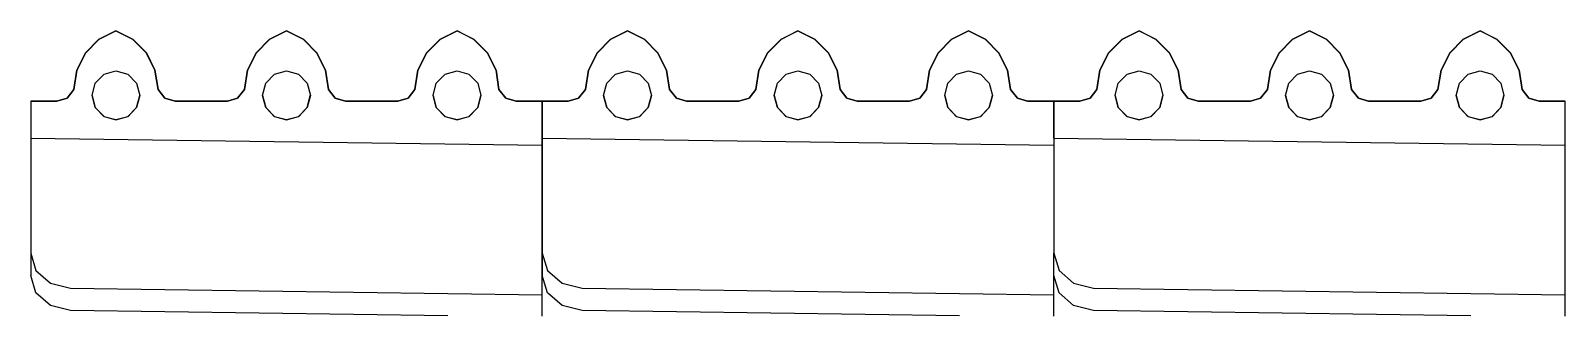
# Model space of a CAD drawing. Header units: millimetres. Extents: x -11840 to 12480, y -4119 to 5972.
# Drawn here: x -1420 to -107, y 5728 to 5972 of the extents above; entities that cross this region are included whole.
import ezdxf

# ---------------------------------------------------------------- set-up
doc = ezdxf.new("R2010")
doc.units = ezdxf.units.MM

msp = doc.modelspace()

# ---------------------------------------------------------------- linework, layer by layer
at = {"color": 253, "true_color": 0x999999}
for p, q in [((-1361.3, 5964.6), (-1346.8, 5971.9)), ((-1361.3, 5964.6), (-1346.8, 5971.9)), ((-1346.8, 5971.9), (-1332.3, 5964.6)), ((-1346.8, 5971.9), (-1332.3, 5964.6)), ((-1346.8, 5971.9), (-1346.8, 5971.8)), ((-1346.8, 5971.9), (-1346.8, 5971.8)), ((-1215.4, 5964.6), (-1201, 5971.9)), ((-1215.4, 5964.6), (-1201, 5971.9)), ((-1201, 5971.9), (-1186.5, 5964.6)), ((-1201, 5971.9), (-1186.5, 5964.6)), ((-1201, 5971.9), (-1201, 5971.8)), ((-1201, 5971.9), (-1201, 5971.8)), ((-1069.6, 5964.6), (-1055.1, 5971.9)), ((-1069.6, 5964.6), (-1055.1, 5971.9)), ((-1055.1, 5971.9), (-1040.7, 5964.6)), ((-1055.1, 5971.9), (-1040.7, 5964.6)), ((-1055.1, 5971.9), (-1055.1, 5971.8)), ((-1055.1, 5971.9), (-1055.1, 5971.8)), ((-923.8, 5964.6), (-909.3, 5971.9)), ((-923.8, 5964.6), (-909.3, 5971.9)), ((-909.3, 5971.9), (-894.8, 5964.6)), ((-909.3, 5971.9), (-894.8, 5964.6)), ((-909.3, 5971.9), (-909.3, 5971.8)), ((-909.3, 5971.9), (-909.3, 5971.8)), ((-777.9, 5964.6), (-763.5, 5971.9)), ((-777.9, 5964.6), (-763.5, 5971.9)), ((-763.5, 5971.9), (-749, 5964.6)), ((-763.5, 5971.9), (-749, 5964.6)), ((-763.5, 5971.9), (-763.5, 5971.8)), ((-763.5, 5971.9), (-763.5, 5971.8)), ((-632.1, 5964.6), (-617.6, 5971.9)), ((-632.1, 5964.6), (-617.6, 5971.9)), ((-617.6, 5971.9), (-603.2, 5964.6)), ((-617.6, 5971.9), (-603.2, 5964.6)), ((-617.6, 5971.9), (-617.6, 5971.8)), ((-617.6, 5971.9), (-617.6, 5971.8)), ((-486.3, 5964.6), (-471.8, 5971.9)), ((-486.3, 5964.6), (-471.8, 5971.9)), ((-471.8, 5971.9), (-457.3, 5964.6)), ((-471.8, 5971.9), (-457.3, 5964.6)), ((-471.8, 5971.9), (-471.8, 5971.8)), ((-471.8, 5971.9), (-471.8, 5971.8)), ((-340.4, 5964.6), (-326, 5971.9)), ((-340.4, 5964.6), (-326, 5971.9)), ((-326, 5971.9), (-311.5, 5964.6)), ((-326, 5971.9), (-311.5, 5964.6)), ((-326, 5971.9), (-326, 5971.8)), ((-326, 5971.9), (-326, 5971.8)), ((-194.6, 5964.6), (-180.1, 5971.9)), ((-194.6, 5964.6), (-180.1, 5971.9)), ((-180.1, 5971.9), (-165.7, 5964.6)), ((-180.1, 5971.9), (-165.7, 5964.6)), ((-180.1, 5971.9), (-180.1, 5971.8)), ((-180.1, 5971.9), (-180.1, 5971.8)), ((-1372.8, 5953), (-1361.3, 5964.6)), ((-1372.8, 5953), (-1361.3, 5964.6)), ((-1361.3, 5964.5), (-1372.8, 5952.9)), ((-1361.3, 5964.5), (-1372.8, 5952.9)), ((-1346.8, 5971.8), (-1361.3, 5964.5)), ((-1346.8, 5971.8), (-1361.3, 5964.5)), ((-1332.3, 5964.5), (-1346.8, 5971.8)), ((-1332.3, 5964.5), (-1346.8, 5971.8)), ((-1332.3, 5964.6), (-1320.8, 5953)), ((-1332.3, 5964.6), (-1320.8, 5953)), ((-1320.8, 5952.9), (-1332.3, 5964.5)), ((-1320.8, 5952.9), (-1332.3, 5964.5)), ((-1227, 5953), (-1215.4, 5964.6)), ((-1227, 5953), (-1215.4, 5964.6)), ((-1215.4, 5964.5), (-1227, 5952.9)), ((-1215.4, 5964.5), (-1227, 5952.9)), ((-1201, 5971.8), (-1215.4, 5964.5)), ((-1201, 5971.8), (-1215.4, 5964.5)), ((-1186.5, 5964.5), (-1201, 5971.8)), ((-1186.5, 5964.5), (-1201, 5971.8)), ((-1186.5, 5964.6), (-1175, 5953)), ((-1186.5, 5964.6), (-1175, 5953)), ((-1175, 5952.9), (-1186.5, 5964.5)), ((-1175, 5952.9), (-1186.5, 5964.5)), ((-1081.1, 5953), (-1069.6, 5964.6)), ((-1081.1, 5953), (-1069.6, 5964.6)), ((-1069.6, 5964.5), (-1081.1, 5952.9)), ((-1069.6, 5964.5), (-1081.1, 5952.9)), ((-1055.1, 5971.8), (-1069.6, 5964.5)), ((-1055.1, 5971.8), (-1069.6, 5964.5)), ((-1040.7, 5964.5), (-1055.1, 5971.8)), ((-1040.7, 5964.5), (-1055.1, 5971.8)), ((-1040.7, 5964.6), (-1029.1, 5953)), ((-1040.7, 5964.6), (-1029.1, 5953)), ((-1029.1, 5952.9), (-1040.7, 5964.5)), ((-1029.1, 5952.9), (-1040.7, 5964.5)), ((-935.3, 5953), (-923.8, 5964.6)), ((-935.3, 5953), (-923.8, 5964.6)), ((-923.8, 5964.5), (-935.3, 5952.9)), ((-923.8, 5964.5), (-935.3, 5952.9)), ((-909.3, 5971.8), (-923.8, 5964.5)), ((-909.3, 5971.8), (-923.8, 5964.5)), ((-894.8, 5964.5), (-909.3, 5971.8)), ((-894.8, 5964.5), (-909.3, 5971.8)), ((-894.8, 5964.6), (-883.3, 5953)), ((-894.8, 5964.6), (-883.3, 5953)), ((-883.3, 5952.9), (-894.8, 5964.5)), ((-883.3, 5952.9), (-894.8, 5964.5)), ((-789.5, 5953), (-777.9, 5964.6)), ((-789.5, 5953), (-777.9, 5964.6)), ((-777.9, 5964.5), (-789.5, 5952.9)), ((-777.9, 5964.5), (-789.5, 5952.9)), ((-763.5, 5971.8), (-777.9, 5964.5)), ((-763.5, 5971.8), (-777.9, 5964.5)), ((-749, 5964.5), (-763.5, 5971.8)), ((-749, 5964.5), (-763.5, 5971.8)), ((-749, 5964.6), (-737.5, 5953)), ((-749, 5964.6), (-737.5, 5953)), ((-737.5, 5952.9), (-749, 5964.5)), ((-737.5, 5952.9), (-749, 5964.5)), ((-643.6, 5953), (-632.1, 5964.6)), ((-643.6, 5953), (-632.1, 5964.6)), ((-632.1, 5964.5), (-643.6, 5952.9)), ((-632.1, 5964.5), (-643.6, 5952.9)), ((-617.6, 5971.8), (-632.1, 5964.5)), ((-617.6, 5971.8), (-632.1, 5964.5)), ((-603.2, 5964.5), (-617.6, 5971.8)), ((-603.2, 5964.5), (-617.6, 5971.8)), ((-603.2, 5964.6), (-591.6, 5953)), ((-603.2, 5964.6), (-591.6, 5953)), ((-591.6, 5952.9), (-603.2, 5964.5)), ((-591.6, 5952.9), (-603.2, 5964.5)), ((-497.8, 5953), (-486.3, 5964.6)), ((-497.8, 5953), (-486.3, 5964.6)), ((-486.3, 5964.5), (-497.8, 5952.9)), ((-486.3, 5964.5), (-497.8, 5952.9)), ((-471.8, 5971.8), (-486.3, 5964.5)), ((-471.8, 5971.8), (-486.3, 5964.5)), ((-457.3, 5964.5), (-471.8, 5971.8)), ((-457.3, 5964.5), (-471.8, 5971.8)), ((-457.3, 5964.6), (-445.8, 5953)), ((-457.3, 5964.6), (-445.8, 5953)), ((-445.8, 5952.9), (-457.3, 5964.5)), ((-445.8, 5952.9), (-457.3, 5964.5)), ((-352, 5953), (-340.4, 5964.6)), ((-352, 5953), (-340.4, 5964.6)), ((-340.4, 5964.5), (-352, 5952.9)), ((-340.4, 5964.5), (-352, 5952.9)), ((-326, 5971.8), (-340.4, 5964.5)), ((-326, 5971.8), (-340.4, 5964.5)), ((-311.5, 5964.5), (-326, 5971.8)), ((-311.5, 5964.5), (-326, 5971.8)), ((-311.5, 5964.6), (-300, 5953)), ((-311.5, 5964.6), (-300, 5953)), ((-300, 5952.9), (-311.5, 5964.5)), ((-300, 5952.9), (-311.5, 5964.5)), ((-206.1, 5953), (-194.6, 5964.6)), ((-206.1, 5953), (-194.6, 5964.6)), ((-194.6, 5964.5), (-206.1, 5952.9)), ((-194.6, 5964.5), (-206.1, 5952.9)), ((-180.1, 5971.8), (-194.6, 5964.5)), ((-180.1, 5971.8), (-194.6, 5964.5)), ((-165.7, 5964.5), (-180.1, 5971.8)), ((-165.7, 5964.5), (-180.1, 5971.8)), ((-165.7, 5964.6), (-154.1, 5953)), ((-165.7, 5964.6), (-154.1, 5953)), ((-154.1, 5952.9), (-165.7, 5964.5)), ((-154.1, 5952.9), (-165.7, 5964.5)), ((-1380.2, 5938.3), (-1372.8, 5953)), ((-1380.2, 5938.3), (-1372.8, 5953)), ((-1372.8, 5952.9), (-1380.2, 5938.2)), ((-1372.8, 5952.9), (-1380.2, 5938.2)), ((-1320.8, 5953), (-1313.4, 5938.3)), ((-1320.8, 5953), (-1313.4, 5938.3)), ((-1313.4, 5938.2), (-1320.8, 5952.9)), ((-1313.4, 5938.2), (-1320.8, 5952.9)), ((-1234.4, 5938.3), (-1227, 5953)), ((-1234.4, 5938.3), (-1227, 5953)), ((-1227, 5952.9), (-1234.4, 5938.2)), ((-1227, 5952.9), (-1234.4, 5938.2)), ((-1175, 5953), (-1167.5, 5938.3)), ((-1175, 5953), (-1167.5, 5938.3)), ((-1167.5, 5938.2), (-1175, 5952.9)), ((-1167.5, 5938.2), (-1175, 5952.9)), ((-1088.5, 5938.3), (-1081.1, 5953)), ((-1088.5, 5938.3), (-1081.1, 5953)), ((-1081.1, 5952.9), (-1088.5, 5938.2)), ((-1081.1, 5952.9), (-1088.5, 5938.2)), ((-1029.1, 5953), (-1021.7, 5938.3)), ((-1029.1, 5953), (-1021.7, 5938.3)), ((-1021.7, 5938.2), (-1029.1, 5952.9)), ((-1021.7, 5938.2), (-1029.1, 5952.9)), ((-942.7, 5938.3), (-935.3, 5953)), ((-942.7, 5938.3), (-935.3, 5953)), ((-935.3, 5952.9), (-942.7, 5938.2)), ((-935.3, 5952.9), (-942.7, 5938.2)), ((-883.3, 5953), (-875.9, 5938.3)), ((-883.3, 5953), (-875.9, 5938.3)), ((-875.9, 5938.2), (-883.3, 5952.9)), ((-875.9, 5938.2), (-883.3, 5952.9)), ((-796.9, 5938.3), (-789.5, 5953)), ((-796.9, 5938.3), (-789.5, 5953)), ((-789.5, 5952.9), (-796.9, 5938.2)), ((-789.5, 5952.9), (-796.9, 5938.2)), ((-737.5, 5953), (-730, 5938.3)), ((-737.5, 5953), (-730, 5938.3)), ((-730, 5938.2), (-737.5, 5952.9)), ((-730, 5938.2), (-737.5, 5952.9)), ((-651, 5938.3), (-643.6, 5953)), ((-651, 5938.3), (-643.6, 5953)), ((-643.6, 5952.9), (-651, 5938.2)), ((-643.6, 5952.9), (-651, 5938.2)), ((-591.6, 5953), (-584.2, 5938.3)), ((-591.6, 5953), (-584.2, 5938.3)), ((-584.2, 5938.2), (-591.6, 5952.9)), ((-584.2, 5938.2), (-591.6, 5952.9)), ((-505.2, 5938.3), (-497.8, 5953)), ((-505.2, 5938.3), (-497.8, 5953)), ((-497.8, 5952.9), (-505.2, 5938.2)), ((-497.8, 5952.9), (-505.2, 5938.2)), ((-445.8, 5953), (-438.4, 5938.3)), ((-445.8, 5953), (-438.4, 5938.3)), ((-438.4, 5938.2), (-445.8, 5952.9)), ((-438.4, 5938.2), (-445.8, 5952.9)), ((-359.4, 5938.3), (-352, 5953)), ((-359.4, 5938.3), (-352, 5953)), ((-352, 5952.9), (-359.4, 5938.2)), ((-352, 5952.9), (-359.4, 5938.2)), ((-300, 5953), (-292.5, 5938.3)), ((-300, 5953), (-292.5, 5938.3)), ((-292.5, 5938.2), (-300, 5952.9)), ((-292.5, 5938.2), (-300, 5952.9)), ((-213.5, 5938.3), (-206.1, 5953)), ((-213.5, 5938.3), (-206.1, 5953)), ((-206.1, 5952.9), (-213.5, 5938.2)), ((-206.1, 5952.9), (-213.5, 5938.2)), ((-154.1, 5953), (-146.7, 5938.3)), ((-154.1, 5953), (-146.7, 5938.3)), ((-146.7, 5938.2), (-154.1, 5952.9)), ((-146.7, 5938.2), (-154.1, 5952.9)), ((-1382.8, 5921.9), (-1380.2, 5938.3)), ((-1382.8, 5921.9), (-1380.2, 5938.3)), ((-1380.2, 5938.2), (-1382.8, 5921.8)), ((-1380.2, 5938.2), (-1382.8, 5921.8)), ((-1380.2, 5938.3), (-1380.2, 5938.2)), ((-1380.2, 5938.3), (-1380.2, 5938.2)), ((-1364.5, 5927.3), (-1357, 5935)), ((-1364.5, 5927.3), (-1357, 5935)), ((-1357, 5935), (-1346.8, 5937.8)), ((-1357, 5935), (-1346.8, 5937.8)), ((-1346.8, 5937.8), (-1336.6, 5935)), ((-1346.8, 5937.8), (-1336.6, 5935)), ((-1336.6, 5935), (-1329.1, 5927.3)), ((-1336.6, 5935), (-1329.1, 5927.3)), ((-1313.4, 5938.3), (-1310.8, 5921.9)), ((-1313.4, 5938.3), (-1310.8, 5921.9)), ((-1313.4, 5938.3), (-1313.4, 5938.2)), ((-1313.4, 5938.3), (-1313.4, 5938.2)), ((-1310.8, 5921.8), (-1313.4, 5938.2)), ((-1310.8, 5921.8), (-1313.4, 5938.2)), ((-1236.9, 5921.9), (-1234.4, 5938.3)), ((-1236.9, 5921.9), (-1234.4, 5938.3)), ((-1234.4, 5938.2), (-1236.9, 5921.8)), ((-1234.4, 5938.2), (-1236.9, 5921.8)), ((-1234.4, 5938.3), (-1234.4, 5938.2)), ((-1234.4, 5938.3), (-1234.4, 5938.2)), ((-1218.6, 5927.3), (-1211.2, 5935)), ((-1218.6, 5927.3), (-1211.2, 5935)), ((-1211.2, 5935), (-1201, 5937.8)), ((-1211.2, 5935), (-1201, 5937.8)), ((-1201, 5937.8), (-1190.8, 5935)), ((-1201, 5937.8), (-1190.8, 5935)), ((-1190.8, 5935), (-1183.3, 5927.3)), ((-1190.8, 5935), (-1183.3, 5927.3)), ((-1167.5, 5938.3), (-1165, 5921.9)), ((-1167.5, 5938.3), (-1165, 5921.9)), ((-1167.5, 5938.3), (-1167.5, 5938.2)), ((-1167.5, 5938.3), (-1167.5, 5938.2)), ((-1165, 5921.8), (-1167.5, 5938.2)), ((-1165, 5921.8), (-1167.5, 5938.2)), ((-1091.1, 5921.9), (-1088.5, 5938.3)), ((-1091.1, 5921.9), (-1088.5, 5938.3)), ((-1088.5, 5938.2), (-1091.1, 5921.8)), ((-1088.5, 5938.2), (-1091.1, 5921.8)), ((-1088.5, 5938.3), (-1088.5, 5938.2)), ((-1088.5, 5938.3), (-1088.5, 5938.2)), ((-1072.8, 5927.3), (-1065.3, 5935)), ((-1072.8, 5927.3), (-1065.3, 5935)), ((-1065.3, 5935), (-1055.1, 5937.8)), ((-1065.3, 5935), (-1055.1, 5937.8)), ((-1055.1, 5937.8), (-1044.9, 5935)), ((-1055.1, 5937.8), (-1044.9, 5935)), ((-1044.9, 5935), (-1037.4, 5927.3)), ((-1044.9, 5935), (-1037.4, 5927.3)), ((-1021.7, 5938.3), (-1019.2, 5921.9)), ((-1021.7, 5938.3), (-1019.2, 5921.9)), ((-1021.7, 5938.3), (-1021.7, 5938.2)), ((-1021.7, 5938.3), (-1021.7, 5938.2)), ((-1019.2, 5921.8), (-1021.7, 5938.2)), ((-1019.2, 5921.8), (-1021.7, 5938.2)), ((-945.3, 5921.9), (-942.7, 5938.3)), ((-945.3, 5921.9), (-942.7, 5938.3)), ((-942.7, 5938.2), (-945.3, 5921.8)), ((-942.7, 5938.2), (-945.3, 5921.8)), ((-942.7, 5938.3), (-942.7, 5938.2)), ((-942.7, 5938.3), (-942.7, 5938.2)), ((-927, 5927.3), (-919.5, 5935)), ((-927, 5927.3), (-919.5, 5935)), ((-919.5, 5935), (-909.3, 5937.8)), ((-919.5, 5935), (-909.3, 5937.8)), ((-909.3, 5937.8), (-899.1, 5935)), ((-909.3, 5937.8), (-899.1, 5935)), ((-899.1, 5935), (-891.6, 5927.3)), ((-899.1, 5935), (-891.6, 5927.3)), ((-875.9, 5938.3), (-873.3, 5921.9)), ((-875.9, 5938.3), (-873.3, 5921.9)), ((-875.9, 5938.3), (-875.9, 5938.2)), ((-875.9, 5938.3), (-875.9, 5938.2)), ((-873.3, 5921.8), (-875.9, 5938.2)), ((-873.3, 5921.8), (-875.9, 5938.2)), ((-799.4, 5921.9), (-796.9, 5938.3)), ((-799.4, 5921.9), (-796.9, 5938.3)), ((-796.9, 5938.2), (-799.4, 5921.8)), ((-796.9, 5938.2), (-799.4, 5921.8)), ((-796.9, 5938.3), (-796.9, 5938.2)), ((-796.9, 5938.3), (-796.9, 5938.2)), ((-781.1, 5927.3), (-773.7, 5935)), ((-781.1, 5927.3), (-773.7, 5935)), ((-773.7, 5935), (-763.5, 5937.8)), ((-773.7, 5935), (-763.5, 5937.8)), ((-763.5, 5937.8), (-753.3, 5935)), ((-763.5, 5937.8), (-753.3, 5935)), ((-753.3, 5935), (-745.8, 5927.3)), ((-753.3, 5935), (-745.8, 5927.3)), ((-730, 5938.3), (-727.5, 5921.9)), ((-730, 5938.3), (-727.5, 5921.9)), ((-730, 5938.3), (-730, 5938.2)), ((-730, 5938.3), (-730, 5938.2)), ((-727.5, 5921.8), (-730, 5938.2)), ((-727.5, 5921.8), (-730, 5938.2)), ((-653.6, 5921.9), (-651, 5938.3)), ((-653.6, 5921.9), (-651, 5938.3)), ((-651, 5938.2), (-653.6, 5921.8)), ((-651, 5938.2), (-653.6, 5921.8)), ((-651, 5938.3), (-651, 5938.2)), ((-651, 5938.3), (-651, 5938.2)), ((-635.3, 5927.3), (-627.8, 5935)), ((-635.3, 5927.3), (-627.8, 5935)), ((-627.8, 5935), (-617.6, 5937.8)), ((-627.8, 5935), (-617.6, 5937.8)), ((-617.6, 5937.8), (-607.4, 5935)), ((-617.6, 5937.8), (-607.4, 5935)), ((-607.4, 5935), (-599.9, 5927.3)), ((-607.4, 5935), (-599.9, 5927.3)), ((-584.2, 5938.3), (-581.7, 5921.9)), ((-584.2, 5938.3), (-581.7, 5921.9)), ((-584.2, 5938.3), (-584.2, 5938.2)), ((-584.2, 5938.3), (-584.2, 5938.2)), ((-581.7, 5921.8), (-584.2, 5938.2)), ((-581.7, 5921.8), (-584.2, 5938.2)), ((-507.8, 5921.9), (-505.2, 5938.3)), ((-507.8, 5921.9), (-505.2, 5938.3)), ((-505.2, 5938.2), (-507.8, 5921.8)), ((-505.2, 5938.2), (-507.8, 5921.8)), ((-505.2, 5938.3), (-505.2, 5938.2)), ((-505.2, 5938.3), (-505.2, 5938.2)), ((-489.5, 5927.3), (-482, 5935)), ((-489.5, 5927.3), (-482, 5935)), ((-482, 5935), (-471.8, 5937.8)), ((-482, 5935), (-471.8, 5937.8)), ((-471.8, 5937.8), (-461.6, 5935)), ((-471.8, 5937.8), (-461.6, 5935)), ((-461.6, 5935), (-454.1, 5927.3)), ((-461.6, 5935), (-454.1, 5927.3)), ((-438.4, 5938.3), (-435.8, 5921.9)), ((-438.4, 5938.3), (-435.8, 5921.9)), ((-438.4, 5938.3), (-438.4, 5938.2)), ((-438.4, 5938.3), (-438.4, 5938.2)), ((-435.8, 5921.8), (-438.4, 5938.2)), ((-435.8, 5921.8), (-438.4, 5938.2)), ((-361.9, 5921.9), (-359.4, 5938.3)), ((-361.9, 5921.9), (-359.4, 5938.3)), ((-359.4, 5938.2), (-361.9, 5921.8)), ((-359.4, 5938.2), (-361.9, 5921.8)), ((-359.4, 5938.3), (-359.4, 5938.2)), ((-359.4, 5938.3), (-359.4, 5938.2)), ((-343.6, 5927.3), (-336.2, 5935)), ((-343.6, 5927.3), (-336.2, 5935)), ((-336.2, 5935), (-326, 5937.8)), ((-336.2, 5935), (-326, 5937.8)), ((-326, 5937.8), (-315.8, 5935)), ((-326, 5937.8), (-315.8, 5935)), ((-315.8, 5935), (-308.3, 5927.3)), ((-315.8, 5935), (-308.3, 5927.3)), ((-292.5, 5938.3), (-290, 5921.9)), ((-292.5, 5938.3), (-290, 5921.9)), ((-292.5, 5938.3), (-292.5, 5938.2)), ((-292.5, 5938.3), (-292.5, 5938.2)), ((-290, 5921.8), (-292.5, 5938.2)), ((-290, 5921.8), (-292.5, 5938.2)), ((-216.1, 5921.9), (-213.5, 5938.3)), ((-216.1, 5921.9), (-213.5, 5938.3)), ((-213.5, 5938.2), (-216.1, 5921.8)), ((-213.5, 5938.2), (-216.1, 5921.8)), ((-213.5, 5938.3), (-213.5, 5938.2)), ((-213.5, 5938.3), (-213.5, 5938.2)), ((-197.8, 5927.3), (-190.3, 5935)), ((-197.8, 5927.3), (-190.3, 5935)), ((-190.3, 5935), (-180.1, 5937.8)), ((-190.3, 5935), (-180.1, 5937.8)), ((-180.1, 5937.8), (-169.9, 5935)), ((-180.1, 5937.8), (-169.9, 5935)), ((-169.9, 5935), (-162.4, 5927.3)), ((-169.9, 5935), (-162.4, 5927.3)), ((-146.7, 5938.3), (-144.2, 5921.9)), ((-146.7, 5938.3), (-144.2, 5921.9)), ((-146.7, 5938.3), (-146.7, 5938.2)), ((-146.7, 5938.3), (-146.7, 5938.2)), ((-144.2, 5921.8), (-146.7, 5938.2)), ((-144.2, 5921.8), (-146.7, 5938.2)), ((-1388.6, 5914.4), (-1382.8, 5921.9)), ((-1388.6, 5914.4), (-1382.8, 5921.9)), ((-1382.8, 5921.8), (-1388.6, 5914.3)), ((-1382.8, 5921.8), (-1388.6, 5914.3)), ((-1382.8, 5921.9), (-1382.8, 5921.8)), ((-1382.8, 5921.9), (-1382.8, 5921.8)), ((-1367.2, 5916.8), (-1364.5, 5927.3)), ((-1367.2, 5916.8), (-1364.5, 5927.3)), ((-1329.1, 5927.3), (-1326.4, 5916.8)), ((-1329.1, 5927.3), (-1326.4, 5916.8)), ((-1310.8, 5921.9), (-1305, 5914.4)), ((-1310.8, 5921.9), (-1305, 5914.4)), ((-1310.8, 5921.9), (-1310.8, 5921.8)), ((-1310.8, 5921.9), (-1310.8, 5921.8)), ((-1305, 5914.3), (-1310.8, 5921.8)), ((-1305, 5914.3), (-1310.8, 5921.8)), ((-1242.8, 5914.4), (-1236.9, 5921.9)), ((-1242.8, 5914.4), (-1236.9, 5921.9)), ((-1236.9, 5921.8), (-1242.8, 5914.3)), ((-1236.9, 5921.8), (-1242.8, 5914.3)), ((-1236.9, 5921.9), (-1236.9, 5921.8)), ((-1236.9, 5921.9), (-1236.9, 5921.8)), ((-1221.4, 5916.8), (-1218.6, 5927.3)), ((-1221.4, 5916.8), (-1218.6, 5927.3)), ((-1183.3, 5927.3), (-1180.5, 5916.8)), ((-1183.3, 5927.3), (-1180.5, 5916.8)), ((-1165, 5921.9), (-1159.2, 5914.4)), ((-1165, 5921.9), (-1159.2, 5914.4)), ((-1165, 5921.9), (-1165, 5921.8)), ((-1165, 5921.9), (-1165, 5921.8)), ((-1159.2, 5914.3), (-1165, 5921.8)), ((-1159.2, 5914.3), (-1165, 5921.8)), ((-1096.9, 5914.4), (-1091.1, 5921.9)), ((-1096.9, 5914.4), (-1091.1, 5921.9)), ((-1091.1, 5921.8), (-1096.9, 5914.3)), ((-1091.1, 5921.8), (-1096.9, 5914.3)), ((-1091.1, 5921.9), (-1091.1, 5921.8)), ((-1091.1, 5921.9), (-1091.1, 5921.8)), ((-1075.5, 5916.8), (-1072.8, 5927.3)), ((-1075.5, 5916.8), (-1072.8, 5927.3)), ((-1037.4, 5927.3), (-1034.7, 5916.8)), ((-1037.4, 5927.3), (-1034.7, 5916.8)), ((-1019.2, 5921.9), (-1013.3, 5914.4)), ((-1019.2, 5921.9), (-1013.3, 5914.4)), ((-1019.2, 5921.9), (-1019.2, 5921.8)), ((-1019.2, 5921.9), (-1019.2, 5921.8)), ((-1013.3, 5914.3), (-1019.2, 5921.8)), ((-1013.3, 5914.3), (-1019.2, 5921.8)), ((-951.1, 5914.4), (-945.3, 5921.9)), ((-951.1, 5914.4), (-945.3, 5921.9)), ((-945.3, 5921.8), (-951.1, 5914.3)), ((-945.3, 5921.8), (-951.1, 5914.3)), ((-945.3, 5921.9), (-945.3, 5921.8)), ((-945.3, 5921.9), (-945.3, 5921.8)), ((-929.7, 5916.8), (-927, 5927.3)), ((-929.7, 5916.8), (-927, 5927.3)), ((-891.6, 5927.3), (-888.9, 5916.8)), ((-891.6, 5927.3), (-888.9, 5916.8)), ((-873.3, 5921.9), (-867.5, 5914.4)), ((-873.3, 5921.9), (-867.5, 5914.4)), ((-873.3, 5921.9), (-873.3, 5921.8)), ((-873.3, 5921.9), (-873.3, 5921.8)), ((-867.5, 5914.3), (-873.3, 5921.8)), ((-867.5, 5914.3), (-873.3, 5921.8)), ((-805.3, 5914.4), (-799.4, 5921.9)), ((-805.3, 5914.4), (-799.4, 5921.9)), ((-799.4, 5921.8), (-805.3, 5914.3)), ((-799.4, 5921.8), (-805.3, 5914.3)), ((-799.4, 5921.9), (-799.4, 5921.8)), ((-799.4, 5921.9), (-799.4, 5921.8)), ((-783.9, 5916.8), (-781.1, 5927.3)), ((-783.9, 5916.8), (-781.1, 5927.3)), ((-745.8, 5927.3), (-743, 5916.8)), ((-745.8, 5927.3), (-743, 5916.8)), ((-727.5, 5921.9), (-721.7, 5914.4)), ((-727.5, 5921.9), (-721.7, 5914.4)), ((-727.5, 5921.9), (-727.5, 5921.8)), ((-727.5, 5921.9), (-727.5, 5921.8)), ((-721.7, 5914.3), (-727.5, 5921.8)), ((-721.7, 5914.3), (-727.5, 5921.8)), ((-659.4, 5914.4), (-653.6, 5921.9)), ((-659.4, 5914.4), (-653.6, 5921.9)), ((-653.6, 5921.8), (-659.4, 5914.3)), ((-653.6, 5921.8), (-659.4, 5914.3)), ((-653.6, 5921.9), (-653.6, 5921.8)), ((-653.6, 5921.9), (-653.6, 5921.8)), ((-638, 5916.8), (-635.3, 5927.3)), ((-638, 5916.8), (-635.3, 5927.3)), ((-599.9, 5927.3), (-597.2, 5916.8)), ((-599.9, 5927.3), (-597.2, 5916.8)), ((-581.7, 5921.9), (-575.8, 5914.4)), ((-581.7, 5921.9), (-575.8, 5914.4)), ((-581.7, 5921.9), (-581.7, 5921.8)), ((-581.7, 5921.9), (-581.7, 5921.8)), ((-575.8, 5914.3), (-581.7, 5921.8)), ((-575.8, 5914.3), (-581.7, 5921.8)), ((-513.6, 5914.4), (-507.8, 5921.9)), ((-513.6, 5914.4), (-507.8, 5921.9)), ((-507.8, 5921.8), (-513.6, 5914.3)), ((-507.8, 5921.8), (-513.6, 5914.3)), ((-507.8, 5921.9), (-507.8, 5921.8)), ((-507.8, 5921.9), (-507.8, 5921.8)), ((-492.2, 5916.8), (-489.5, 5927.3)), ((-492.2, 5916.8), (-489.5, 5927.3)), ((-454.1, 5927.3), (-451.4, 5916.8)), ((-454.1, 5927.3), (-451.4, 5916.8)), ((-435.8, 5921.9), (-430, 5914.4)), ((-435.8, 5921.9), (-430, 5914.4)), ((-435.8, 5921.9), (-435.8, 5921.8)), ((-435.8, 5921.9), (-435.8, 5921.8)), ((-430, 5914.3), (-435.8, 5921.8)), ((-430, 5914.3), (-435.8, 5921.8)), ((-367.8, 5914.4), (-361.9, 5921.9)), ((-367.8, 5914.4), (-361.9, 5921.9)), ((-361.9, 5921.8), (-367.8, 5914.3)), ((-361.9, 5921.8), (-367.8, 5914.3)), ((-361.9, 5921.9), (-361.9, 5921.8)), ((-361.9, 5921.9), (-361.9, 5921.8)), ((-346.4, 5916.8), (-343.6, 5927.3)), ((-346.4, 5916.8), (-343.6, 5927.3)), ((-308.3, 5927.3), (-305.5, 5916.8)), ((-308.3, 5927.3), (-305.5, 5916.8)), ((-290, 5921.9), (-284.2, 5914.4)), ((-290, 5921.9), (-284.2, 5914.4)), ((-290, 5921.9), (-290, 5921.8)), ((-290, 5921.9), (-290, 5921.8)), ((-284.2, 5914.3), (-290, 5921.8)), ((-284.2, 5914.3), (-290, 5921.8)), ((-221.9, 5914.4), (-216.1, 5921.9)), ((-221.9, 5914.4), (-216.1, 5921.9)), ((-216.1, 5921.8), (-221.9, 5914.3)), ((-216.1, 5921.8), (-221.9, 5914.3)), ((-216.1, 5921.9), (-216.1, 5921.8)), ((-216.1, 5921.9), (-216.1, 5921.8)), ((-200.5, 5916.8), (-197.8, 5927.3)), ((-200.5, 5916.8), (-197.8, 5927.3)), ((-162.4, 5927.3), (-159.7, 5916.8)), ((-162.4, 5927.3), (-159.7, 5916.8)), ((-144.2, 5921.9), (-138.3, 5914.4)), ((-144.2, 5921.9), (-138.3, 5914.4)), ((-144.2, 5921.9), (-144.2, 5921.8)), ((-144.2, 5921.9), (-144.2, 5921.8)), ((-138.3, 5914.3), (-144.2, 5921.8)), ((-138.3, 5914.3), (-144.2, 5921.8)), ((-1419.7, 5911.9), (-1397.4, 5911.9)), ((-1419.7, 5911.8), (-1419.7, 5911.9)), ((-1419.7, 5911.9), (-1397.4, 5911.9)), ((-1419.7, 5911.8), (-1419.7, 5911.9)), ((-1397.4, 5911.8), (-1419.7, 5911.8)), ((-1419.7, 5911.8), (-1419.7, 5880.3)), ((-1419.7, 5911.8), (-1419.7, 5880.3)), ((-1397.4, 5911.8), (-1419.7, 5911.8)), ((-1397.4, 5911.9), (-1388.6, 5914.4)), ((-1397.4, 5911.9), (-1388.6, 5914.4)), ((-1388.6, 5914.3), (-1397.4, 5911.8)), ((-1388.6, 5914.3), (-1397.4, 5911.8)), ((-1388.6, 5914.4), (-1388.6, 5914.3)), ((-1388.6, 5914.4), (-1388.6, 5914.3)), ((-1364.5, 5906.3), (-1367.2, 5916.8)), ((-1367.2, 5916.8), (-1364.5, 5906.4)), ((-1367.2, 5916.8), (-1364.5, 5906.4)), ((-1364.5, 5906.3), (-1367.2, 5916.8)), ((-1364.5, 5906.4), (-1357, 5898.7)), ((-1364.5, 5906.4), (-1357, 5898.7)), ((-1357, 5898.6), (-1364.5, 5906.3)), ((-1357, 5898.6), (-1364.5, 5906.3)), ((-1336.6, 5898.7), (-1329.1, 5906.4)), ((-1336.6, 5898.7), (-1329.1, 5906.4)), ((-1329.1, 5906.3), (-1336.6, 5898.6)), ((-1329.1, 5906.3), (-1336.6, 5898.6)), ((-1326.4, 5916.8), (-1329.1, 5906.3)), ((-1329.1, 5906.4), (-1326.4, 5916.8)), ((-1329.1, 5906.4), (-1326.4, 5916.8)), ((-1326.4, 5916.8), (-1329.1, 5906.3)), ((-1305, 5914.4), (-1296.2, 5911.9)), ((-1305, 5914.4), (-1296.2, 5911.9)), ((-1305, 5914.4), (-1305, 5914.3)), ((-1305, 5914.4), (-1305, 5914.3)), ((-1296.2, 5911.8), (-1305, 5914.3)), ((-1296.2, 5911.8), (-1305, 5914.3)), ((-1296.2, 5911.9), (-1251.5, 5911.9)), ((-1296.2, 5911.9), (-1251.5, 5911.9)), ((-1251.5, 5911.8), (-1296.2, 5911.8)), ((-1251.5, 5911.8), (-1296.2, 5911.8)), ((-1251.5, 5911.9), (-1242.8, 5914.4)), ((-1251.5, 5911.9), (-1242.8, 5914.4)), ((-1242.8, 5914.3), (-1251.5, 5911.8)), ((-1242.8, 5914.3), (-1251.5, 5911.8)), ((-1242.8, 5914.4), (-1242.8, 5914.3)), ((-1242.8, 5914.4), (-1242.8, 5914.3)), ((-1218.6, 5906.3), (-1221.4, 5916.8)), ((-1221.4, 5916.8), (-1218.6, 5906.4)), ((-1221.4, 5916.8), (-1218.6, 5906.4)), ((-1218.6, 5906.3), (-1221.4, 5916.8)), ((-1218.6, 5906.4), (-1211.2, 5898.7)), ((-1218.6, 5906.4), (-1211.2, 5898.7)), ((-1211.2, 5898.6), (-1218.6, 5906.3)), ((-1211.2, 5898.6), (-1218.6, 5906.3)), ((-1190.8, 5898.7), (-1183.3, 5906.4)), ((-1190.8, 5898.7), (-1183.3, 5906.4)), ((-1183.3, 5906.3), (-1190.8, 5898.6)), ((-1183.3, 5906.3), (-1190.8, 5898.6)), ((-1180.5, 5916.8), (-1183.3, 5906.3)), ((-1183.3, 5906.4), (-1180.6, 5916.8)), ((-1183.3, 5906.4), (-1180.6, 5916.8)), ((-1180.5, 5916.8), (-1183.3, 5906.3)), ((-1159.2, 5914.4), (-1150.4, 5911.9)), ((-1159.2, 5914.4), (-1150.4, 5911.9)), ((-1159.2, 5914.4), (-1159.2, 5914.3)), ((-1159.2, 5914.4), (-1159.2, 5914.3)), ((-1150.4, 5911.8), (-1159.2, 5914.3)), ((-1150.4, 5911.8), (-1159.2, 5914.3)), ((-1150.4, 5911.9), (-1105.7, 5911.9)), ((-1150.4, 5911.9), (-1105.7, 5911.9)), ((-1105.7, 5911.8), (-1150.4, 5911.8)), ((-1105.7, 5911.8), (-1150.4, 5911.8)), ((-1105.7, 5911.9), (-1096.9, 5914.4)), ((-1105.7, 5911.9), (-1096.9, 5914.4)), ((-1096.9, 5914.3), (-1105.7, 5911.8)), ((-1096.9, 5914.3), (-1105.7, 5911.8)), ((-1096.9, 5914.4), (-1096.9, 5914.3)), ((-1096.9, 5914.4), (-1096.9, 5914.3)), ((-1072.8, 5906.3), (-1075.5, 5916.8)), ((-1075.5, 5916.8), (-1072.8, 5906.4)), ((-1075.5, 5916.8), (-1072.8, 5906.4)), ((-1072.8, 5906.3), (-1075.5, 5916.8)), ((-1072.8, 5906.4), (-1065.3, 5898.7)), ((-1072.8, 5906.4), (-1065.3, 5898.7)), ((-1065.3, 5898.6), (-1072.8, 5906.3)), ((-1065.3, 5898.6), (-1072.8, 5906.3)), ((-1044.9, 5898.7), (-1037.4, 5906.4)), ((-1044.9, 5898.7), (-1037.4, 5906.4)), ((-1037.4, 5906.3), (-1044.9, 5898.6)), ((-1037.4, 5906.3), (-1044.9, 5898.6)), ((-1034.7, 5916.8), (-1037.4, 5906.3)), ((-1037.4, 5906.4), (-1034.7, 5916.8)), ((-1037.4, 5906.4), (-1034.7, 5916.8)), ((-1034.7, 5916.8), (-1037.4, 5906.3)), ((-1013.3, 5914.4), (-1004.6, 5911.9)), ((-1013.3, 5914.4), (-1004.6, 5911.9)), ((-1013.3, 5914.4), (-1013.3, 5914.3)), ((-1013.3, 5914.4), (-1013.3, 5914.3)), ((-1004.6, 5911.8), (-1013.3, 5914.3)), ((-1004.6, 5911.8), (-1013.3, 5914.3)), ((-1004.6, 5911.9), (-982.2, 5911.9)), ((-1004.6, 5911.9), (-982.2, 5911.9)), ((-982.2, 5911.8), (-1004.6, 5911.8)), ((-982.2, 5911.8), (-1004.6, 5911.8)), ((-982.2, 5911.9), (-959.9, 5911.9)), ((-982.2, 5911.8), (-982.2, 5911.9)), ((-982.2, 5911.9), (-959.9, 5911.9)), ((-982.2, 5911.8), (-982.2, 5911.9)), ((-982.2, 5911.9), (-982.2, 5911.8)), ((-982.2, 5911.9), (-982.2, 5911.8)), ((-959.9, 5911.8), (-982.2, 5911.8)), ((-982.2, 5911.8), (-982.2, 5880.3)), ((-982.2, 5911.8), (-982.2, 5880.3)), ((-959.9, 5911.8), (-982.2, 5911.8)), ((-982.2, 5874.3), (-982.2, 5911.8)), ((-982.2, 5874.3), (-982.2, 5911.8)), ((-959.9, 5911.9), (-951.1, 5914.4)), ((-959.9, 5911.9), (-951.1, 5914.4)), ((-951.1, 5914.3), (-959.9, 5911.8)), ((-951.1, 5914.3), (-959.9, 5911.8)), ((-951.1, 5914.4), (-951.1, 5914.3)), ((-951.1, 5914.4), (-951.1, 5914.3)), ((-927, 5906.3), (-929.7, 5916.8)), ((-929.7, 5916.8), (-927, 5906.4)), ((-929.7, 5916.8), (-927, 5906.4)), ((-927, 5906.3), (-929.7, 5916.8)), ((-927, 5906.4), (-919.5, 5898.7)), ((-927, 5906.4), (-919.5, 5898.7)), ((-919.5, 5898.6), (-927, 5906.3)), ((-919.5, 5898.6), (-927, 5906.3)), ((-899.1, 5898.7), (-891.6, 5906.4)), ((-899.1, 5898.7), (-891.6, 5906.4)), ((-891.6, 5906.3), (-899.1, 5898.6)), ((-891.6, 5906.3), (-899.1, 5898.6)), ((-888.9, 5916.8), (-891.6, 5906.3)), ((-891.6, 5906.4), (-888.9, 5916.8)), ((-891.6, 5906.4), (-888.9, 5916.8)), ((-888.9, 5916.8), (-891.6, 5906.3)), ((-867.5, 5914.4), (-858.7, 5911.9)), ((-867.5, 5914.4), (-858.7, 5911.9)), ((-867.5, 5914.4), (-867.5, 5914.3)), ((-867.5, 5914.4), (-867.5, 5914.3)), ((-858.7, 5911.8), (-867.5, 5914.3)), ((-858.7, 5911.8), (-867.5, 5914.3)), ((-858.7, 5911.9), (-814, 5911.9)), ((-858.7, 5911.9), (-814, 5911.9)), ((-814, 5911.8), (-858.7, 5911.8)), ((-814, 5911.8), (-858.7, 5911.8)), ((-814, 5911.9), (-805.3, 5914.4)), ((-814, 5911.9), (-805.3, 5914.4)), ((-805.3, 5914.3), (-814, 5911.8)), ((-805.3, 5914.3), (-814, 5911.8)), ((-805.3, 5914.4), (-805.3, 5914.3)), ((-805.3, 5914.4), (-805.3, 5914.3)), ((-781.1, 5906.3), (-783.9, 5916.8)), ((-783.9, 5916.8), (-781.1, 5906.4)), ((-783.9, 5916.8), (-781.1, 5906.4)), ((-781.1, 5906.3), (-783.9, 5916.8)), ((-781.1, 5906.4), (-773.7, 5898.7)), ((-781.1, 5906.4), (-773.7, 5898.7)), ((-773.7, 5898.6), (-781.1, 5906.3)), ((-773.7, 5898.6), (-781.1, 5906.3)), ((-753.3, 5898.7), (-745.8, 5906.4)), ((-753.3, 5898.7), (-745.8, 5906.4)), ((-745.8, 5906.3), (-753.3, 5898.6)), ((-745.8, 5906.3), (-753.3, 5898.6)), ((-743, 5916.8), (-745.8, 5906.3)), ((-745.8, 5906.4), (-743.1, 5916.8)), ((-745.8, 5906.4), (-743.1, 5916.8)), ((-743, 5916.8), (-745.8, 5906.3)), ((-721.7, 5914.4), (-712.9, 5911.9)), ((-721.7, 5914.4), (-712.9, 5911.9)), ((-721.7, 5914.4), (-721.7, 5914.3)), ((-721.7, 5914.4), (-721.7, 5914.3)), ((-712.9, 5911.8), (-721.7, 5914.3)), ((-712.9, 5911.8), (-721.7, 5914.3)), ((-712.9, 5911.9), (-668.2, 5911.9)), ((-712.9, 5911.9), (-668.2, 5911.9)), ((-668.2, 5911.8), (-712.9, 5911.8)), ((-668.2, 5911.8), (-712.9, 5911.8)), ((-668.2, 5911.9), (-659.4, 5914.4)), ((-668.2, 5911.9), (-659.4, 5914.4)), ((-659.4, 5914.3), (-668.2, 5911.8)), ((-659.4, 5914.3), (-668.2, 5911.8)), ((-659.4, 5914.4), (-659.4, 5914.3)), ((-659.4, 5914.4), (-659.4, 5914.3)), ((-635.3, 5906.3), (-638, 5916.8)), ((-638, 5916.8), (-635.3, 5906.4)), ((-638, 5916.8), (-635.3, 5906.4)), ((-635.3, 5906.3), (-638, 5916.8)), ((-635.3, 5906.4), (-627.8, 5898.7)), ((-635.3, 5906.4), (-627.8, 5898.7)), ((-627.8, 5898.6), (-635.3, 5906.3)), ((-627.8, 5898.6), (-635.3, 5906.3)), ((-607.4, 5898.7), (-599.9, 5906.4)), ((-607.4, 5898.7), (-599.9, 5906.4)), ((-599.9, 5906.3), (-607.4, 5898.6)), ((-599.9, 5906.3), (-607.4, 5898.6)), ((-597.2, 5916.8), (-599.9, 5906.3)), ((-599.9, 5906.4), (-597.2, 5916.8)), ((-599.9, 5906.4), (-597.2, 5916.8)), ((-597.2, 5916.8), (-599.9, 5906.3)), ((-575.8, 5914.4), (-567.1, 5911.9)), ((-575.8, 5914.4), (-567.1, 5911.9)), ((-575.8, 5914.4), (-575.8, 5914.3)), ((-575.8, 5914.4), (-575.8, 5914.3)), ((-567.1, 5911.8), (-575.8, 5914.3)), ((-567.1, 5911.8), (-575.8, 5914.3)), ((-567.1, 5911.9), (-544.7, 5911.9)), ((-567.1, 5911.9), (-544.7, 5911.9)), ((-544.7, 5911.8), (-567.1, 5911.8)), ((-544.7, 5911.8), (-567.1, 5911.8)), ((-544.7, 5911.9), (-522.4, 5911.9)), ((-544.7, 5911.8), (-544.7, 5911.9)), ((-544.7, 5911.9), (-522.4, 5911.9)), ((-544.7, 5911.8), (-544.7, 5911.9)), ((-544.7, 5911.9), (-544.7, 5911.8)), ((-544.7, 5911.9), (-544.7, 5911.8)), ((-522.4, 5911.8), (-544.7, 5911.8)), ((-544.7, 5911.8), (-544.7, 5880.3)), ((-544.7, 5911.8), (-544.7, 5880.3)), ((-522.4, 5911.8), (-544.7, 5911.8)), ((-544.7, 5880.3), (-544.7, 5911.8)), ((-544.7, 5880.3), (-544.7, 5911.8)), ((-522.4, 5911.9), (-513.6, 5914.4)), ((-522.4, 5911.9), (-513.6, 5914.4)), ((-513.6, 5914.3), (-522.4, 5911.8)), ((-513.6, 5914.3), (-522.4, 5911.8)), ((-513.6, 5914.4), (-513.6, 5914.3)), ((-513.6, 5914.4), (-513.6, 5914.3)), ((-489.5, 5906.3), (-492.2, 5916.8)), ((-492.2, 5916.8), (-489.5, 5906.4)), ((-492.2, 5916.8), (-489.5, 5906.4)), ((-489.5, 5906.3), (-492.2, 5916.8)), ((-489.5, 5906.4), (-482, 5898.7)), ((-489.5, 5906.4), (-482, 5898.7)), ((-482, 5898.6), (-489.5, 5906.3)), ((-482, 5898.6), (-489.5, 5906.3)), ((-461.6, 5898.7), (-454.1, 5906.4)), ((-461.6, 5898.7), (-454.1, 5906.4)), ((-454.1, 5906.3), (-461.6, 5898.6)), ((-454.1, 5906.3), (-461.6, 5898.6)), ((-451.4, 5916.8), (-454.1, 5906.3)), ((-454.1, 5906.4), (-451.4, 5916.8)), ((-454.1, 5906.4), (-451.4, 5916.8)), ((-451.4, 5916.8), (-454.1, 5906.3)), ((-430, 5914.4), (-421.2, 5911.9)), ((-430, 5914.4), (-421.2, 5911.9)), ((-430, 5914.4), (-430, 5914.3)), ((-430, 5914.4), (-430, 5914.3)), ((-421.2, 5911.8), (-430, 5914.3)), ((-421.2, 5911.8), (-430, 5914.3)), ((-421.2, 5911.9), (-376.5, 5911.9)), ((-421.2, 5911.9), (-376.5, 5911.9)), ((-376.5, 5911.8), (-421.2, 5911.8)), ((-376.5, 5911.8), (-421.2, 5911.8)), ((-376.5, 5911.9), (-367.8, 5914.4)), ((-376.5, 5911.9), (-367.8, 5914.4)), ((-367.8, 5914.3), (-376.5, 5911.8)), ((-367.8, 5914.3), (-376.5, 5911.8)), ((-367.8, 5914.4), (-367.8, 5914.3)), ((-367.8, 5914.4), (-367.8, 5914.3)), ((-343.6, 5906.3), (-346.4, 5916.8)), ((-346.4, 5916.8), (-343.6, 5906.4)), ((-346.4, 5916.8), (-343.6, 5906.4)), ((-343.6, 5906.3), (-346.4, 5916.8)), ((-343.6, 5906.4), (-336.2, 5898.7)), ((-343.6, 5906.4), (-336.2, 5898.7)), ((-336.2, 5898.6), (-343.6, 5906.3)), ((-336.2, 5898.6), (-343.6, 5906.3)), ((-315.8, 5898.7), (-308.3, 5906.4)), ((-315.8, 5898.7), (-308.3, 5906.4)), ((-308.3, 5906.3), (-315.8, 5898.6)), ((-308.3, 5906.3), (-315.8, 5898.6)), ((-305.5, 5916.8), (-308.3, 5906.3)), ((-308.3, 5906.4), (-305.6, 5916.8)), ((-308.3, 5906.4), (-305.6, 5916.8)), ((-305.5, 5916.8), (-308.3, 5906.3)), ((-284.2, 5914.4), (-275.4, 5911.9)), ((-284.2, 5914.4), (-275.4, 5911.9)), ((-284.2, 5914.4), (-284.2, 5914.3)), ((-284.2, 5914.4), (-284.2, 5914.3)), ((-275.4, 5911.8), (-284.2, 5914.3)), ((-275.4, 5911.8), (-284.2, 5914.3)), ((-275.4, 5911.9), (-230.7, 5911.9)), ((-275.4, 5911.9), (-230.7, 5911.9)), ((-230.7, 5911.8), (-275.4, 5911.8)), ((-230.7, 5911.8), (-275.4, 5911.8)), ((-230.7, 5911.9), (-221.9, 5914.4)), ((-230.7, 5911.9), (-221.9, 5914.4)), ((-221.9, 5914.3), (-230.7, 5911.8)), ((-221.9, 5914.3), (-230.7, 5911.8)), ((-221.9, 5914.4), (-221.9, 5914.3)), ((-221.9, 5914.4), (-221.9, 5914.3)), ((-197.8, 5906.3), (-200.5, 5916.8)), ((-200.5, 5916.8), (-197.8, 5906.4)), ((-200.5, 5916.8), (-197.8, 5906.4)), ((-197.8, 5906.3), (-200.5, 5916.8)), ((-197.8, 5906.4), (-190.3, 5898.7)), ((-197.8, 5906.4), (-190.3, 5898.7)), ((-190.3, 5898.6), (-197.8, 5906.3)), ((-190.3, 5898.6), (-197.8, 5906.3)), ((-169.9, 5898.7), (-162.4, 5906.4)), ((-169.9, 5898.7), (-162.4, 5906.4)), ((-162.4, 5906.3), (-169.9, 5898.6)), ((-162.4, 5906.3), (-169.9, 5898.6)), ((-159.7, 5916.8), (-162.4, 5906.3)), ((-162.4, 5906.4), (-159.7, 5916.8)), ((-162.4, 5906.4), (-159.7, 5916.8)), ((-159.7, 5916.8), (-162.4, 5906.3)), ((-138.3, 5914.4), (-129.6, 5911.9)), ((-138.3, 5914.4), (-129.6, 5911.9)), ((-138.3, 5914.4), (-138.3, 5914.3)), ((-138.3, 5914.4), (-138.3, 5914.3)), ((-129.6, 5911.8), (-138.3, 5914.3)), ((-129.6, 5911.8), (-138.3, 5914.3)), ((-129.6, 5911.9), (-107.2, 5911.9)), ((-129.6, 5911.9), (-107.2, 5911.9)), ((-107.2, 5911.8), (-129.6, 5911.8)), ((-107.2, 5911.8), (-129.6, 5911.8)), ((-107.2, 5911.9), (-107.2, 5911.8)), ((-107.2, 5911.9), (-107.2, 5911.8)), ((-107.2, 5874.3), (-107.2, 5911.8)), ((-107.2, 5874.3), (-107.2, 5911.8)), ((-1357, 5898.7), (-1346.8, 5895.9)), ((-1357, 5898.7), (-1346.8, 5895.9)), ((-1346.8, 5895.8), (-1357, 5898.6)), ((-1346.8, 5895.8), (-1357, 5898.6)), ((-1346.8, 5895.9), (-1336.6, 5898.7)), ((-1346.8, 5895.9), (-1336.6, 5898.7)), ((-1336.6, 5898.6), (-1346.8, 5895.8)), ((-1336.6, 5898.6), (-1346.8, 5895.8)), ((-1211.2, 5898.7), (-1201, 5895.9)), ((-1211.2, 5898.7), (-1201, 5895.9)), ((-1201, 5895.8), (-1211.2, 5898.6)), ((-1201, 5895.8), (-1211.2, 5898.6)), ((-1201, 5895.9), (-1190.8, 5898.7)), ((-1201, 5895.9), (-1190.8, 5898.7)), ((-1190.8, 5898.6), (-1201, 5895.8)), ((-1190.8, 5898.6), (-1201, 5895.8)), ((-1065.3, 5898.7), (-1055.1, 5895.9)), ((-1065.3, 5898.7), (-1055.1, 5895.9)), ((-1055.1, 5895.8), (-1065.3, 5898.6)), ((-1055.1, 5895.8), (-1065.3, 5898.6)), ((-1055.1, 5895.9), (-1044.9, 5898.7)), ((-1055.1, 5895.9), (-1044.9, 5898.7)), ((-1044.9, 5898.6), (-1055.1, 5895.8)), ((-1044.9, 5898.6), (-1055.1, 5895.8)), ((-919.5, 5898.7), (-909.3, 5895.9)), ((-919.5, 5898.7), (-909.3, 5895.9)), ((-909.3, 5895.8), (-919.5, 5898.6)), ((-909.3, 5895.8), (-919.5, 5898.6)), ((-909.3, 5895.9), (-899.1, 5898.7)), ((-909.3, 5895.9), (-899.1, 5898.7)), ((-899.1, 5898.6), (-909.3, 5895.8)), ((-899.1, 5898.6), (-909.3, 5895.8)), ((-773.7, 5898.7), (-763.5, 5895.9)), ((-773.7, 5898.7), (-763.5, 5895.9)), ((-763.5, 5895.8), (-773.7, 5898.6)), ((-763.5, 5895.8), (-773.7, 5898.6)), ((-763.5, 5895.9), (-753.3, 5898.7)), ((-763.5, 5895.9), (-753.3, 5898.7)), ((-753.3, 5898.6), (-763.5, 5895.8)), ((-753.3, 5898.6), (-763.5, 5895.8)), ((-627.8, 5898.7), (-617.6, 5895.9)), ((-627.8, 5898.7), (-617.6, 5895.9)), ((-617.6, 5895.8), (-627.8, 5898.6)), ((-617.6, 5895.8), (-627.8, 5898.6)), ((-617.6, 5895.9), (-607.4, 5898.7)), ((-617.6, 5895.9), (-607.4, 5898.7)), ((-607.4, 5898.6), (-617.6, 5895.8)), ((-607.4, 5898.6), (-617.6, 5895.8)), ((-482, 5898.7), (-471.8, 5895.9)), ((-482, 5898.7), (-471.8, 5895.9)), ((-471.8, 5895.8), (-482, 5898.6)), ((-471.8, 5895.8), (-482, 5898.6)), ((-471.8, 5895.9), (-461.6, 5898.7)), ((-471.8, 5895.9), (-461.6, 5898.7)), ((-461.6, 5898.6), (-471.8, 5895.8)), ((-461.6, 5898.6), (-471.8, 5895.8)), ((-336.2, 5898.7), (-326, 5895.9)), ((-336.2, 5898.7), (-326, 5895.9)), ((-326, 5895.8), (-336.2, 5898.6)), ((-326, 5895.8), (-336.2, 5898.6)), ((-326, 5895.9), (-315.8, 5898.7)), ((-326, 5895.9), (-315.8, 5898.7)), ((-315.8, 5898.6), (-326, 5895.8)), ((-315.8, 5898.6), (-326, 5895.8)), ((-190.3, 5898.7), (-180.1, 5895.9)), ((-190.3, 5898.7), (-180.1, 5895.9)), ((-180.1, 5895.8), (-190.3, 5898.6)), ((-180.1, 5895.8), (-190.3, 5898.6)), ((-180.1, 5895.9), (-169.9, 5898.7)), ((-180.1, 5895.9), (-169.9, 5898.7)), ((-169.9, 5898.6), (-180.1, 5895.8)), ((-169.9, 5898.6), (-180.1, 5895.8)), ((-1419.7, 5880.3), (-982.2, 5874.3)), ((-1419.7, 5880.3), (-982.2, 5874.3)), ((-1419.7, 5880.3), (-1419.7, 5877.6)), ((-1419.7, 5880.3), (-1419.7, 5877.6)), ((-982.2, 5880.3), (-544.7, 5874.3)), ((-982.2, 5880.3), (-544.7, 5874.3)), ((-982.2, 5880.3), (-982.2, 5877.6)), ((-982.2, 5880.3), (-982.2, 5877.6)), ((-544.7, 5880.3), (-107.2, 5874.3)), ((-544.7, 5880.3), (-107.2, 5874.3)), ((-544.7, 5880.3), (-544.7, 5877.6)), ((-544.7, 5880.3), (-544.7, 5877.6)), ((-1419.7, 5877.6), (-1419.7, 5873.8)), ((-1419.7, 5877.6), (-1419.7, 5873.8)), ((-1419.7, 5873.8), (-1419.7, 5782.2)), ((-1419.7, 5873.8), (-1419.7, 5782.2)), ((-982.2, 5877.6), (-982.2, 5873.8)), ((-982.2, 5877.6), (-982.2, 5873.8)), ((-982.2, 5871.6), (-982.2, 5874.3)), ((-982.2, 5871.6), (-982.2, 5874.3)), ((-982.2, 5873.8), (-982.2, 5782.2)), ((-982.2, 5873.8), (-982.2, 5782.2)), ((-982.2, 5867.8), (-982.2, 5871.6)), ((-982.2, 5867.8), (-982.2, 5871.6)), ((-982.2, 5746.7), (-982.2, 5867.8)), ((-982.2, 5746.7), (-982.2, 5867.8)), ((-544.7, 5877.6), (-544.7, 5873.8)), ((-544.7, 5877.6), (-544.7, 5873.8)), ((-544.7, 5873.8), (-544.7, 5782.2)), ((-544.7, 5873.8), (-544.7, 5782.2)), ((-107.2, 5871.6), (-107.2, 5874.3)), ((-107.2, 5871.6), (-107.2, 5874.3)), ((-107.2, 5867.8), (-107.2, 5871.6)), ((-107.2, 5867.8), (-107.2, 5871.6)), ((-107.2, 5746.7), (-107.2, 5867.8)), ((-107.2, 5746.7), (-107.2, 5867.8)), ((-1419.7, 5782.2), (-1415.2, 5767.4)), ((-1419.7, 5782.2), (-1415.2, 5767.4)), ((-1419.7, 5782.2), (-1419.7, 5763.2)), ((-1419.7, 5782.2), (-1419.7, 5763.2)), ((-982.2, 5782.2), (-977.7, 5767.4)), ((-982.2, 5782.2), (-977.7, 5767.4)), ((-982.2, 5782.2), (-982.2, 5763.2)), ((-982.2, 5782.2), (-982.2, 5763.2)), ((-544.7, 5782.2), (-540.2, 5767.4)), ((-544.7, 5782.2), (-540.2, 5767.4)), ((-544.7, 5746.7), (-544.7, 5782.2)), ((-544.7, 5746.7), (-544.7, 5782.2)), ((-1415.2, 5748.3), (-1419.7, 5763.2)), ((-1415.2, 5748.3), (-1419.7, 5763.2)), ((-1415.2, 5767.4), (-1402.7, 5756.4)), ((-1415.2, 5767.4), (-1402.7, 5756.4)), ((-977.7, 5748.3), (-982.2, 5763.2)), ((-977.7, 5748.3), (-982.2, 5763.2)), ((-977.7, 5767.4), (-965.2, 5756.4)), ((-977.7, 5767.4), (-965.2, 5756.4)), ((-540.2, 5748.3), (-544.7, 5763.2)), ((-540.2, 5748.3), (-544.7, 5763.2)), ((-540.2, 5767.4), (-527.7, 5756.4)), ((-540.2, 5767.4), (-527.7, 5756.4)), ((-1402.7, 5756.4), (-1385.7, 5752.3)), ((-1402.7, 5756.4), (-1385.7, 5752.3)), ((-1385.7, 5752.3), (-982.2, 5746.7)), ((-1385.7, 5752.3), (-982.2, 5746.7)), ((-965.2, 5756.4), (-948.2, 5752.3)), ((-965.2, 5756.4), (-948.2, 5752.3)), ((-948.2, 5752.3), (-544.7, 5746.7)), ((-948.2, 5752.3), (-544.7, 5746.7)), ((-527.7, 5756.4), (-510.7, 5752.3)), ((-527.7, 5756.4), (-510.7, 5752.3)), ((-510.7, 5752.3), (-107.2, 5746.7)), ((-510.7, 5752.3), (-107.2, 5746.7)), ((-1402.7, 5737.4), (-1415.2, 5748.3)), ((-1402.7, 5737.4), (-1415.2, 5748.3)), ((-1385.7, 5733.2), (-1402.7, 5737.4)), ((-1385.7, 5733.2), (-1402.7, 5737.4)), ((-982.2, 5728.3), (-982.2, 5746.7)), ((-982.2, 5728.3), (-982.2, 5746.7)), ((-965.2, 5737.4), (-977.7, 5748.3)), ((-965.2, 5737.4), (-977.7, 5748.3)), ((-948.2, 5733.2), (-965.2, 5737.4)), ((-948.2, 5733.2), (-965.2, 5737.4)), ((-544.7, 5728.3), (-544.7, 5746.7)), ((-544.7, 5728.3), (-544.7, 5746.7)), ((-527.7, 5737.4), (-540.2, 5748.3)), ((-527.7, 5737.4), (-540.2, 5748.3)), ((-510.7, 5733.2), (-527.7, 5737.4)), ((-510.7, 5733.2), (-527.7, 5737.4)), ((-107.2, 5728.3), (-107.2, 5746.7)), ((-107.2, 5728.3), (-107.2, 5746.7)), ((-1062.9, 5728.7), (-1385.7, 5733.2)), ((-1062.9, 5728.7), (-1385.7, 5733.2)), ((-625.4, 5728.7), (-948.2, 5733.2)), ((-625.4, 5728.7), (-948.2, 5733.2)), ((-187.9, 5728.7), (-510.7, 5733.2)), ((-187.9, 5728.7), (-510.7, 5733.2))]:
    msp.add_line(p, q, dxfattribs=at)

doc.saveas('drawing.dxf')
